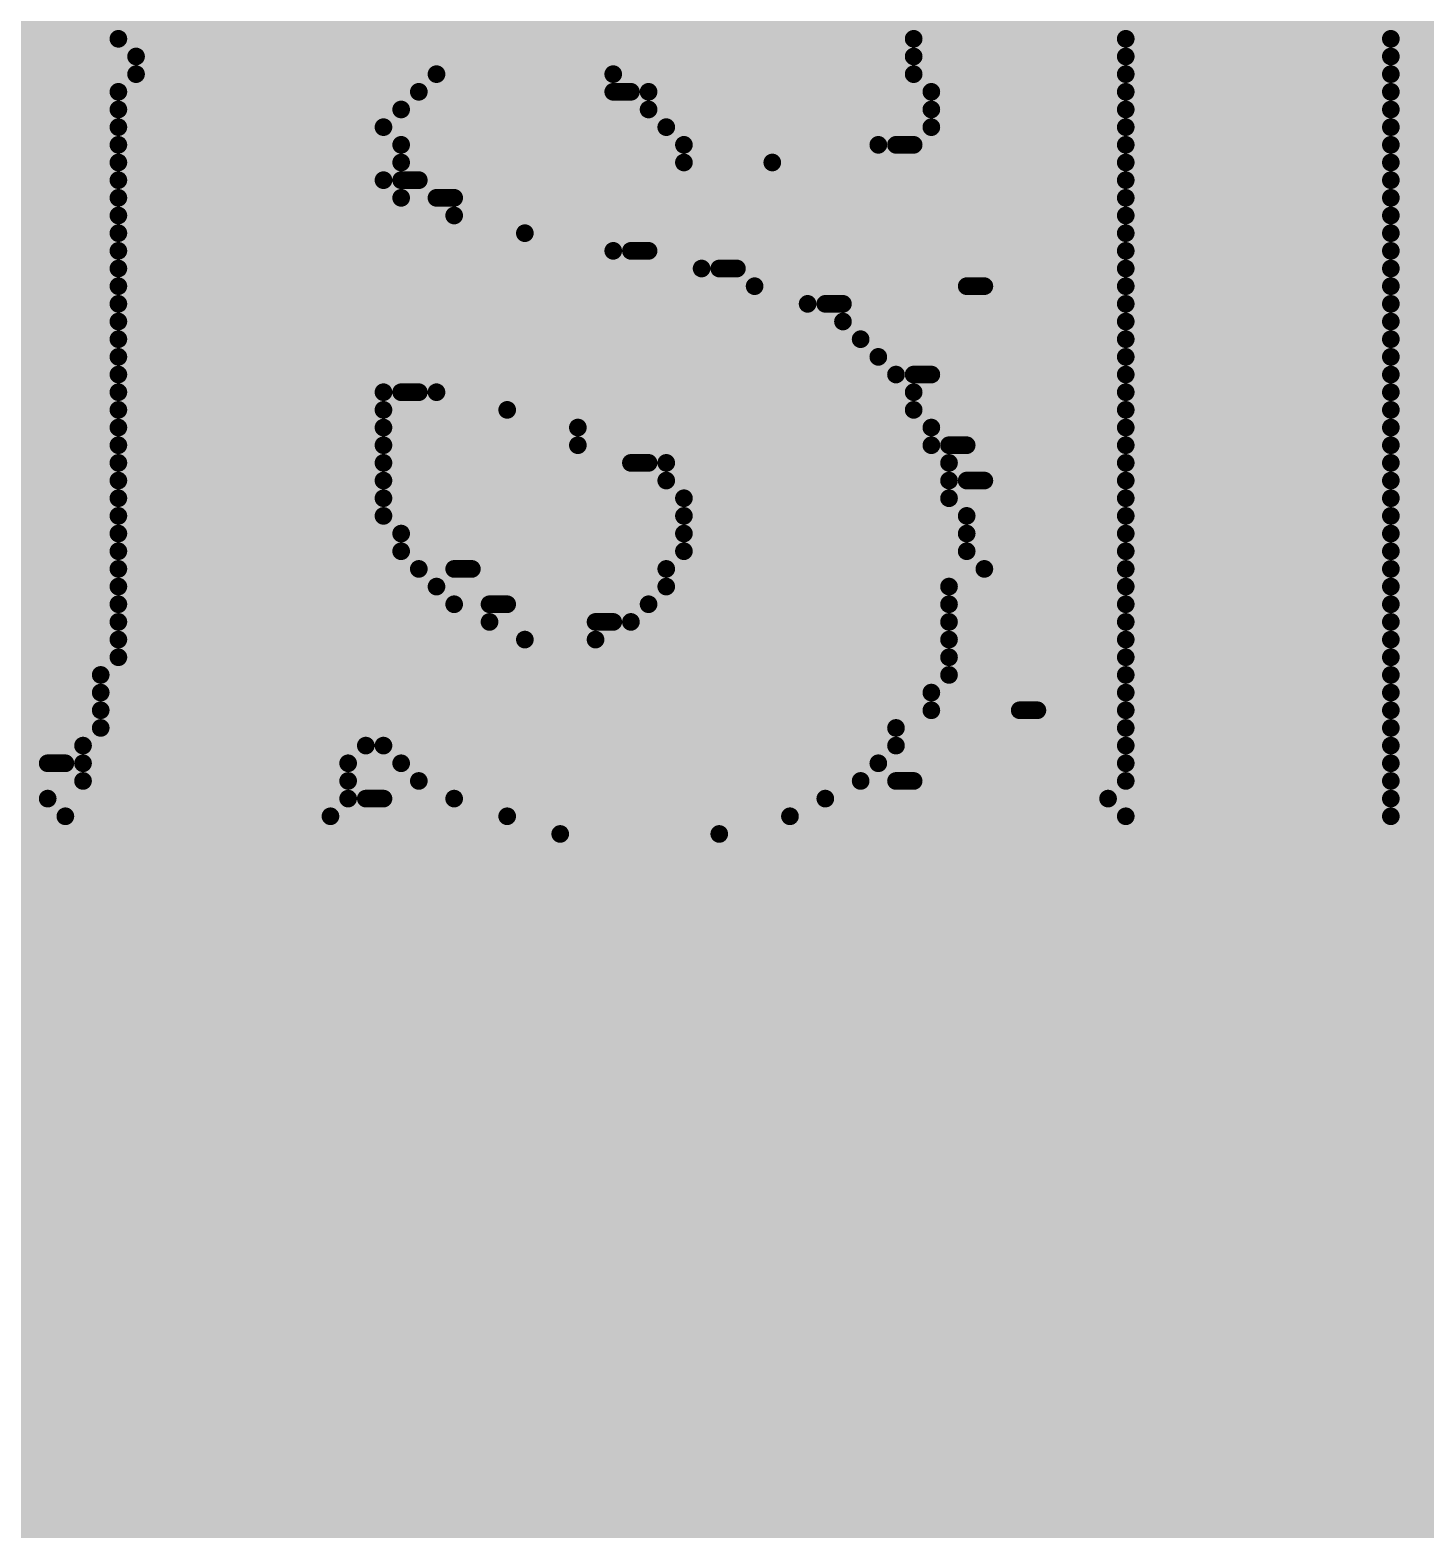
# Model space of a CAD drawing. Header units: inches. Extents: x 0 to 446, y -21 to 70.
# Drawn here: x 13.749 to 15.754, y 48.425 to 50.58 of the extents above; entities that cross this region are included whole.
import ezdxf

# ---------------------------------------------------------------- set-up
doc = ezdxf.new("R2010")
doc.units = ezdxf.units.IN
doc.layers.add('Bottom Overlay', color=54, linetype='Continuous')
doc.layers.add('Top Layer', color=1, linetype='Continuous')

msp = doc.modelspace()

# ---------------------------------------------------------------- hatches: boundary and pattern name
at = {"layer": 'Top Layer'}
msp.add_hatch(color=1, dxfattribs=at).paths.add_polyline_path([(11.8999, 10.6627), (20.7353, 10.6627), (20.7353, 56.4031), (11.8999, 56.4031)])

# ---------------------------------------------------------------- linework, layer by layer
at = {"layer": 'Bottom Overlay'}
for points in [[(13.876, 50.5675, 0.0254, 0.0254, 0), (15.019, 50.5675, 0.0254, 0.0254, 0)], [(15.3238, 50.5675, 0.0254, 0.0254, 0), (15.7048, 50.5675, 0.0254, 0.0254, 0)], [(13.9014, 50.5421, 0.0254, 0.0254, 0), (15.019, 50.5421, 0.0254, 0.0254, 0)], [(15.3238, 50.5421, 0.0254, 0.0254, 0), (15.7048, 50.5421, 0.0254, 0.0254, 0)], [(13.9014, 50.5167, 0.0254, 0.0254, 0), (14.3332, 50.5167, 0.0254, 0.0254, 0)], [(14.5872, 50.5167, 0.0254, 0.0254, 0), (15.019, 50.5167, 0.0254, 0.0254, 0)], [(15.3238, 50.5167, 0.0254, 0.0254, 0), (15.7048, 50.5167, 0.0254, 0.0254, 0)], [(13.876, 50.4913, 0.0254, 0.0254, 0), (14.3078, 50.4913, 0.0254, 0.0254, 0)], [(14.5872, 50.4913, 0.0254, 0.0254, 0), (14.6126, 50.4913, 0.0254, 0.0254, 0)], [(14.638, 50.4913, 0.0254, 0.0254, 0), (15.0444, 50.4913, 0.0254, 0.0254, 0)], [(15.3238, 50.4913, 0.0254, 0.0254, 0), (15.7048, 50.4913, 0.0254, 0.0254, 0)], [(13.876, 50.4659, 0.0254, 0.0254, 0), (14.2824, 50.4659, 0.0254, 0.0254, 0)], [(14.638, 50.4659, 0.0254, 0.0254, 0), (15.0444, 50.4659, 0.0254, 0.0254, 0)], [(15.3238, 50.4659, 0.0254, 0.0254, 0), (15.7048, 50.4659, 0.0254, 0.0254, 0)], [(13.876, 50.4405, 0.0254, 0.0254, 0), (14.257, 50.4405, 0.0254, 0.0254, 0)], [(14.6634, 50.4405, 0.0254, 0.0254, 0), (15.0444, 50.4405, 0.0254, 0.0254, 0)], [(15.3238, 50.4405, 0.0254, 0.0254, 0), (15.7048, 50.4405, 0.0254, 0.0254, 0)], [(13.876, 50.4151, 0.0254, 0.0254, 0), (14.2824, 50.4151, 0.0254, 0.0254, 0)], [(14.6888, 50.4151, 0.0254, 0.0254, 0), (14.9682, 50.4151, 0.0254, 0.0254, 0)], [(14.9936, 50.4151, 0.0254, 0.0254, 0), (15.019, 50.4151, 0.0254, 0.0254, 0)], [(15.3238, 50.4151, 0.0254, 0.0254, 0), (15.7048, 50.4151, 0.0254, 0.0254, 0)], [(13.876, 50.3897, 0.0254, 0.0254, 0), (14.2824, 50.3897, 0.0254, 0.0254, 0)], [(14.6888, 50.3897, 0.0254, 0.0254, 0), (14.8158, 50.3897, 0.0254, 0.0254, 0)], [(15.3238, 50.3897, 0.0254, 0.0254, 0), (15.7048, 50.3897, 0.0254, 0.0254, 0)], [(13.876, 50.3643, 0.0254, 0.0254, 0), (14.257, 50.3643, 0.0254, 0.0254, 0)], [(14.2824, 50.3643, 0.0254, 0.0254, 0), (14.3078, 50.3643, 0.0254, 0.0254, 0)], [(15.3238, 50.3643, 0.0254, 0.0254, 0), (15.7048, 50.3643, 0.0254, 0.0254, 0)], [(13.876, 50.3389, 0.0254, 0.0254, 0), (14.2824, 50.3389, 0.0254, 0.0254, 0)], [(14.3332, 50.3389, 0.0254, 0.0254, 0), (14.3586, 50.3389, 0.0254, 0.0254, 0)], [(15.3238, 50.3389, 0.0254, 0.0254, 0), (15.7048, 50.3389, 0.0254, 0.0254, 0)], [(13.876, 50.3135, 0.0254, 0.0254, 0), (14.3586, 50.3135, 0.0254, 0.0254, 0)], [(15.3238, 50.3135, 0.0254, 0.0254, 0), (15.7048, 50.3135, 0.0254, 0.0254, 0)], [(13.876, 50.2881, 0.0254, 0.0254, 0), (14.4602, 50.2881, 0.0254, 0.0254, 0)], [(15.3238, 50.2881, 0.0254, 0.0254, 0), (15.7048, 50.2881, 0.0254, 0.0254, 0)], [(13.876, 50.2627, 0.0254, 0.0254, 0), (14.5872, 50.2627, 0.0254, 0.0254, 0)], [(14.6126, 50.2627, 0.0254, 0.0254, 0), (14.638, 50.2627, 0.0254, 0.0254, 0)], [(15.3238, 50.2627, 0.0254, 0.0254, 0), (15.7048, 50.2627, 0.0254, 0.0254, 0)], [(13.876, 50.2373, 0.0254, 0.0254, 0), (14.7142, 50.2373, 0.0254, 0.0254, 0)], [(14.7396, 50.2373, 0.0254, 0.0254, 0), (14.765, 50.2373, 0.0254, 0.0254, 0)], [(15.3238, 50.2373, 0.0254, 0.0254, 0), (15.7048, 50.2373, 0.0254, 0.0254, 0)], [(13.876, 50.2119, 0.0254, 0.0254, 0), (14.7904, 50.2119, 0.0254, 0.0254, 0)], [(15.0952, 50.2119, 0.0254, 0.0254, 0), (15.1206, 50.2119, 0.0254, 0.0254, 0)], [(15.3238, 50.2119, 0.0254, 0.0254, 0), (15.7048, 50.2119, 0.0254, 0.0254, 0)], [(13.876, 50.1865, 0.0254, 0.0254, 0), (14.8666, 50.1865, 0.0254, 0.0254, 0)], [(14.892, 50.1865, 0.0254, 0.0254, 0), (14.9174, 50.1865, 0.0254, 0.0254, 0)], [(15.3238, 50.1865, 0.0254, 0.0254, 0), (15.7048, 50.1865, 0.0254, 0.0254, 0)], [(13.876, 50.1611, 0.0254, 0.0254, 0), (14.9174, 50.1611, 0.0254, 0.0254, 0)], [(15.3238, 50.1611, 0.0254, 0.0254, 0), (15.7048, 50.1611, 0.0254, 0.0254, 0)], [(13.876, 50.1357, 0.0254, 0.0254, 0), (14.9428, 50.1357, 0.0254, 0.0254, 0)], [(15.3238, 50.1357, 0.0254, 0.0254, 0), (15.7048, 50.1357, 0.0254, 0.0254, 0)], [(13.876, 50.1103, 0.0254, 0.0254, 0), (14.9682, 50.1103, 0.0254, 0.0254, 0)], [(15.3238, 50.1103, 0.0254, 0.0254, 0), (15.7048, 50.1103, 0.0254, 0.0254, 0)], [(13.876, 50.0849, 0.0254, 0.0254, 0), (14.9936, 50.0849, 0.0254, 0.0254, 0)], [(15.019, 50.0849, 0.0254, 0.0254, 0), (15.0444, 50.0849, 0.0254, 0.0254, 0)], [(15.3238, 50.0849, 0.0254, 0.0254, 0), (15.7048, 50.0849, 0.0254, 0.0254, 0)], [(13.876, 50.0595, 0.0254, 0.0254, 0), (14.257, 50.0595, 0.0254, 0.0254, 0)], [(14.2824, 50.0595, 0.0254, 0.0254, 0), (14.3078, 50.0595, 0.0254, 0.0254, 0)], [(14.3332, 50.0595, 0.0254, 0.0254, 0), (15.019, 50.0595, 0.0254, 0.0254, 0)], [(15.3238, 50.0595, 0.0254, 0.0254, 0), (15.7048, 50.0595, 0.0254, 0.0254, 0)], [(13.876, 50.0341, 0.0254, 0.0254, 0), (14.257, 50.0341, 0.0254, 0.0254, 0)], [(14.4348, 50.0341, 0.0254, 0.0254, 0), (15.019, 50.0341, 0.0254, 0.0254, 0)], [(15.3238, 50.0341, 0.0254, 0.0254, 0), (15.7048, 50.0341, 0.0254, 0.0254, 0)], [(13.876, 50.0087, 0.0254, 0.0254, 0), (14.257, 50.0087, 0.0254, 0.0254, 0)], [(14.5364, 50.0087, 0.0254, 0.0254, 0), (15.0444, 50.0087, 0.0254, 0.0254, 0)], [(15.3238, 50.0087, 0.0254, 0.0254, 0), (15.7048, 50.0087, 0.0254, 0.0254, 0)], [(13.876, 49.9833, 0.0254, 0.0254, 0), (14.257, 49.9833, 0.0254, 0.0254, 0)], [(14.5364, 49.9833, 0.0254, 0.0254, 0), (15.0444, 49.9833, 0.0254, 0.0254, 0)], [(15.0698, 49.9833, 0.0254, 0.0254, 0), (15.0952, 49.9833, 0.0254, 0.0254, 0)], [(15.3238, 49.9833, 0.0254, 0.0254, 0), (15.7048, 49.9833, 0.0254, 0.0254, 0)], [(13.876, 49.9579, 0.0254, 0.0254, 0), (14.257, 49.9579, 0.0254, 0.0254, 0)], [(14.6126, 49.9579, 0.0254, 0.0254, 0), (14.638, 49.9579, 0.0254, 0.0254, 0)], [(14.6634, 49.9579, 0.0254, 0.0254, 0), (15.0698, 49.9579, 0.0254, 0.0254, 0)], [(15.3238, 49.9579, 0.0254, 0.0254, 0), (15.7048, 49.9579, 0.0254, 0.0254, 0)], [(13.876, 49.9325, 0.0254, 0.0254, 0), (14.257, 49.9325, 0.0254, 0.0254, 0)], [(14.6634, 49.9325, 0.0254, 0.0254, 0), (15.0698, 49.9325, 0.0254, 0.0254, 0)], [(15.0952, 49.9325, 0.0254, 0.0254, 0), (15.1206, 49.9325, 0.0254, 0.0254, 0)], [(15.3238, 49.9325, 0.0254, 0.0254, 0), (15.7048, 49.9325, 0.0254, 0.0254, 0)], [(13.876, 49.9071, 0.0254, 0.0254, 0), (14.257, 49.9071, 0.0254, 0.0254, 0)], [(14.6888, 49.9071, 0.0254, 0.0254, 0), (15.0698, 49.9071, 0.0254, 0.0254, 0)], [(15.3238, 49.9071, 0.0254, 0.0254, 0), (15.7048, 49.9071, 0.0254, 0.0254, 0)], [(13.876, 49.8817, 0.0254, 0.0254, 0), (14.257, 49.8817, 0.0254, 0.0254, 0)], [(14.6888, 49.8817, 0.0254, 0.0254, 0), (15.0952, 49.8817, 0.0254, 0.0254, 0)], [(15.3238, 49.8817, 0.0254, 0.0254, 0), (15.7048, 49.8817, 0.0254, 0.0254, 0)], [(13.876, 49.8563, 0.0254, 0.0254, 0), (14.2824, 49.8563, 0.0254, 0.0254, 0)], [(14.6888, 49.8563, 0.0254, 0.0254, 0), (15.0952, 49.8563, 0.0254, 0.0254, 0)], [(15.3238, 49.8563, 0.0254, 0.0254, 0), (15.7048, 49.8563, 0.0254, 0.0254, 0)], [(13.876, 49.8309, 0.0254, 0.0254, 0), (14.2824, 49.8309, 0.0254, 0.0254, 0)], [(14.6888, 49.8309, 0.0254, 0.0254, 0), (15.0952, 49.8309, 0.0254, 0.0254, 0)], [(15.3238, 49.8309, 0.0254, 0.0254, 0), (15.7048, 49.8309, 0.0254, 0.0254, 0)], [(13.876, 49.8055, 0.0254, 0.0254, 0), (14.3078, 49.8055, 0.0254, 0.0254, 0)], [(14.3586, 49.8055, 0.0254, 0.0254, 0), (14.384, 49.8055, 0.0254, 0.0254, 0)], [(14.6634, 49.8055, 0.0254, 0.0254, 0), (15.1206, 49.8055, 0.0254, 0.0254, 0)], [(15.3238, 49.8055, 0.0254, 0.0254, 0), (15.7048, 49.8055, 0.0254, 0.0254, 0)], [(13.876, 49.7801, 0.0254, 0.0254, 0), (14.3332, 49.7801, 0.0254, 0.0254, 0)], [(14.6634, 49.7801, 0.0254, 0.0254, 0), (15.0698, 49.7801, 0.0254, 0.0254, 0)], [(15.3238, 49.7801, 0.0254, 0.0254, 0), (15.7048, 49.7801, 0.0254, 0.0254, 0)], [(13.876, 49.7547, 0.0254, 0.0254, 0), (14.3586, 49.7547, 0.0254, 0.0254, 0)], [(14.4094, 49.7547, 0.0254, 0.0254, 0), (14.4348, 49.7547, 0.0254, 0.0254, 0)], [(14.638, 49.7547, 0.0254, 0.0254, 0), (15.0698, 49.7547, 0.0254, 0.0254, 0)], [(15.3238, 49.7547, 0.0254, 0.0254, 0), (15.7048, 49.7547, 0.0254, 0.0254, 0)], [(13.876, 49.7293, 0.0254, 0.0254, 0), (14.4094, 49.7293, 0.0254, 0.0254, 0)], [(14.5618, 49.7293, 0.0254, 0.0254, 0), (14.5872, 49.7293, 0.0254, 0.0254, 0)], [(14.6126, 49.7293, 0.0254, 0.0254, 0), (15.0698, 49.7293, 0.0254, 0.0254, 0)], [(15.3238, 49.7293, 0.0254, 0.0254, 0), (15.7048, 49.7293, 0.0254, 0.0254, 0)], [(13.876, 49.7039, 0.0254, 0.0254, 0), (14.4602, 49.7039, 0.0254, 0.0254, 0)], [(14.5618, 49.7039, 0.0254, 0.0254, 0), (15.0698, 49.7039, 0.0254, 0.0254, 0)], [(15.3238, 49.7039, 0.0254, 0.0254, 0), (15.7048, 49.7039, 0.0254, 0.0254, 0)], [(13.876, 49.6785, 0.0254, 0.0254, 0), (15.0698, 49.6785, 0.0254, 0.0254, 0)], [(15.3238, 49.6785, 0.0254, 0.0254, 0), (15.7048, 49.6785, 0.0254, 0.0254, 0)], [(13.8506, 49.6531, 0.0254, 0.0254, 0), (15.0698, 49.6531, 0.0254, 0.0254, 0)], [(15.3238, 49.6531, 0.0254, 0.0254, 0), (15.7048, 49.6531, 0.0254, 0.0254, 0)], [(13.8506, 49.6277, 0.0254, 0.0254, 0), (15.0444, 49.6277, 0.0254, 0.0254, 0)], [(15.3238, 49.6277, 0.0254, 0.0254, 0), (15.7048, 49.6277, 0.0254, 0.0254, 0)], [(13.8506, 49.6023, 0.0254, 0.0254, 0), (15.0444, 49.6023, 0.0254, 0.0254, 0)], [(15.1714, 49.6023, 0.0254, 0.0254, 0), (15.1968, 49.6023, 0.0254, 0.0254, 0)], [(15.3238, 49.6023, 0.0254, 0.0254, 0), (15.7048, 49.6023, 0.0254, 0.0254, 0)], [(13.8506, 49.5769, 0.0254, 0.0254, 0), (14.9936, 49.5769, 0.0254, 0.0254, 0)], [(15.3238, 49.5769, 0.0254, 0.0254, 0), (15.7048, 49.5769, 0.0254, 0.0254, 0)], [(13.8252, 49.5515, 0.0254, 0.0254, 0), (14.2316, 49.5515, 0.0254, 0.0254, 0)], [(14.257, 49.5515, 0.0254, 0.0254, 0), (14.9936, 49.5515, 0.0254, 0.0254, 0)], [(15.3238, 49.5515, 0.0254, 0.0254, 0), (15.7048, 49.5515, 0.0254, 0.0254, 0)], [(13.7744, 49.5261, 0.0254, 0.0254, 0), (13.7998, 49.5261, 0.0254, 0.0254, 0)], [(13.8252, 49.5261, 0.0254, 0.0254, 0), (14.2062, 49.5261, 0.0254, 0.0254, 0)], [(14.2824, 49.5261, 0.0254, 0.0254, 0), (14.9682, 49.5261, 0.0254, 0.0254, 0)], [(15.3238, 49.5261, 0.0254, 0.0254, 0), (15.7048, 49.5261, 0.0254, 0.0254, 0)], [(13.8252, 49.5007, 0.0254, 0.0254, 0), (14.2062, 49.5007, 0.0254, 0.0254, 0)], [(14.3078, 49.5007, 0.0254, 0.0254, 0), (14.9428, 49.5007, 0.0254, 0.0254, 0)], [(14.9936, 49.5007, 0.0254, 0.0254, 0), (15.019, 49.5007, 0.0254, 0.0254, 0)], [(15.3238, 49.5007, 0.0254, 0.0254, 0), (15.7048, 49.5007, 0.0254, 0.0254, 0)], [(13.7744, 49.4753, 0.0254, 0.0254, 0), (14.2062, 49.4753, 0.0254, 0.0254, 0)], [(14.2316, 49.4753, 0.0254, 0.0254, 0), (14.257, 49.4753, 0.0254, 0.0254, 0)], [(14.3586, 49.4753, 0.0254, 0.0254, 0), (14.892, 49.4753, 0.0254, 0.0254, 0)], [(15.2984, 49.4753, 0.0254, 0.0254, 0), (15.7048, 49.4753, 0.0254, 0.0254, 0)], [(13.7998, 49.4499, 0.0254, 0.0254, 0), (14.1808, 49.4499, 0.0254, 0.0254, 0)], [(14.4348, 49.4499, 0.0254, 0.0254, 0), (14.8412, 49.4499, 0.0254, 0.0254, 0)], [(15.3238, 49.4499, 0.0254, 0.0254, 0), (15.7048, 49.4499, 0.0254, 0.0254, 0)], [(14.511, 49.4245, 0.0254, 0.0254, 0), (14.7396, 49.4245, 0.0254, 0.0254, 0)]]:
    msp.add_lwpolyline(points, format="xyseb", dxfattribs=at)
for points in [[(13.8697, 50.5675, 0.0127, 0.0127, 1), (13.8824, 50.5675, 0.0127, 0.0127, 1)], [(15.0127, 50.5675, 0.0127, 0.0127, 1), (15.0254, 50.5675, 0.0127, 0.0127, 1)], [(15.3175, 50.5675, 0.0127, 0.0127, 1), (15.3302, 50.5675, 0.0127, 0.0127, 1)], [(15.6985, 50.5675, 0.0127, 0.0127, 1), (15.7112, 50.5675, 0.0127, 0.0127, 1)], [(13.8951, 50.5421, 0.0127, 0.0127, 1), (13.9078, 50.5421, 0.0127, 0.0127, 1)], [(15.0127, 50.5421, 0.0127, 0.0127, 1), (15.0254, 50.5421, 0.0127, 0.0127, 1)], [(15.3175, 50.5421, 0.0127, 0.0127, 1), (15.3302, 50.5421, 0.0127, 0.0127, 1)], [(15.6985, 50.5421, 0.0127, 0.0127, 1), (15.7112, 50.5421, 0.0127, 0.0127, 1)], [(13.8951, 50.5167, 0.0127, 0.0127, 1), (13.9078, 50.5167, 0.0127, 0.0127, 1)], [(14.3269, 50.5167, 0.0127, 0.0127, 1), (14.3396, 50.5167, 0.0127, 0.0127, 1)], [(14.5809, 50.5167, 0.0127, 0.0127, 1), (14.5936, 50.5167, 0.0127, 0.0127, 1)], [(15.0127, 50.5167, 0.0127, 0.0127, 1), (15.0254, 50.5167, 0.0127, 0.0127, 1)], [(15.3175, 50.5167, 0.0127, 0.0127, 1), (15.3302, 50.5167, 0.0127, 0.0127, 1)], [(15.6985, 50.5167, 0.0127, 0.0127, 1), (15.7112, 50.5167, 0.0127, 0.0127, 1)], [(13.8697, 50.4913, 0.0127, 0.0127, 1), (13.8824, 50.4913, 0.0127, 0.0127, 1)], [(14.3015, 50.4913, 0.0127, 0.0127, 1), (14.3142, 50.4913, 0.0127, 0.0127, 1)], [(14.5809, 50.4913, 0.0127, 0.0127, 1), (14.5936, 50.4913, 0.0127, 0.0127, 1)], [(14.6063, 50.4913, 0.0127, 0.0127, 1), (14.619, 50.4913, 0.0127, 0.0127, 1)], [(14.6317, 50.4913, 0.0127, 0.0127, 1), (14.6444, 50.4913, 0.0127, 0.0127, 1)], [(15.0381, 50.4913, 0.0127, 0.0127, 1), (15.0508, 50.4913, 0.0127, 0.0127, 1)], [(15.3175, 50.4913, 0.0127, 0.0127, 1), (15.3302, 50.4913, 0.0127, 0.0127, 1)], [(15.6985, 50.4913, 0.0127, 0.0127, 1), (15.7112, 50.4913, 0.0127, 0.0127, 1)], [(13.8697, 50.4659, 0.0127, 0.0127, 1), (13.8824, 50.4659, 0.0127, 0.0127, 1)], [(14.2761, 50.4659, 0.0127, 0.0127, 1), (14.2888, 50.4659, 0.0127, 0.0127, 1)], [(14.6317, 50.4659, 0.0127, 0.0127, 1), (14.6444, 50.4659, 0.0127, 0.0127, 1)], [(15.0381, 50.4659, 0.0127, 0.0127, 1), (15.0508, 50.4659, 0.0127, 0.0127, 1)], [(15.3175, 50.4659, 0.0127, 0.0127, 1), (15.3302, 50.4659, 0.0127, 0.0127, 1)], [(15.6985, 50.4659, 0.0127, 0.0127, 1), (15.7112, 50.4659, 0.0127, 0.0127, 1)], [(13.8697, 50.4405, 0.0127, 0.0127, 1), (13.8824, 50.4405, 0.0127, 0.0127, 1)], [(14.2507, 50.4405, 0.0127, 0.0127, 1), (14.2634, 50.4405, 0.0127, 0.0127, 1)], [(14.6571, 50.4405, 0.0127, 0.0127, 1), (14.6698, 50.4405, 0.0127, 0.0127, 1)], [(15.0381, 50.4405, 0.0127, 0.0127, 1), (15.0508, 50.4405, 0.0127, 0.0127, 1)], [(15.3175, 50.4405, 0.0127, 0.0127, 1), (15.3302, 50.4405, 0.0127, 0.0127, 1)], [(15.6985, 50.4405, 0.0127, 0.0127, 1), (15.7112, 50.4405, 0.0127, 0.0127, 1)], [(13.8697, 50.4151, 0.0127, 0.0127, 1), (13.8824, 50.4151, 0.0127, 0.0127, 1)], [(14.2761, 50.4151, 0.0127, 0.0127, 1), (14.2888, 50.4151, 0.0127, 0.0127, 1)], [(14.6825, 50.4151, 0.0127, 0.0127, 1), (14.6952, 50.4151, 0.0127, 0.0127, 1)], [(14.9619, 50.4151, 0.0127, 0.0127, 1), (14.9746, 50.4151, 0.0127, 0.0127, 1)], [(14.9873, 50.4151, 0.0127, 0.0127, 1), (15, 50.4151, 0.0127, 0.0127, 1)], [(15.0127, 50.4151, 0.0127, 0.0127, 1), (15.0254, 50.4151, 0.0127, 0.0127, 1)], [(15.3175, 50.4151, 0.0127, 0.0127, 1), (15.3302, 50.4151, 0.0127, 0.0127, 1)], [(15.6985, 50.4151, 0.0127, 0.0127, 1), (15.7112, 50.4151, 0.0127, 0.0127, 1)], [(13.8697, 50.3897, 0.0127, 0.0127, 1), (13.8824, 50.3897, 0.0127, 0.0127, 1)], [(14.2761, 50.3897, 0.0127, 0.0127, 1), (14.2888, 50.3897, 0.0127, 0.0127, 1)], [(14.6825, 50.3897, 0.0127, 0.0127, 1), (14.6952, 50.3897, 0.0127, 0.0127, 1)], [(14.8095, 50.3897, 0.0127, 0.0127, 1), (14.8222, 50.3897, 0.0127, 0.0127, 1)], [(15.3175, 50.3897, 0.0127, 0.0127, 1), (15.3302, 50.3897, 0.0127, 0.0127, 1)], [(15.6985, 50.3897, 0.0127, 0.0127, 1), (15.7112, 50.3897, 0.0127, 0.0127, 1)], [(13.8697, 50.3643, 0.0127, 0.0127, 1), (13.8824, 50.3643, 0.0127, 0.0127, 1)], [(14.2507, 50.3643, 0.0127, 0.0127, 1), (14.2634, 50.3643, 0.0127, 0.0127, 1)], [(14.2761, 50.3643, 0.0127, 0.0127, 1), (14.2888, 50.3643, 0.0127, 0.0127, 1)], [(14.3015, 50.3643, 0.0127, 0.0127, 1), (14.3142, 50.3643, 0.0127, 0.0127, 1)], [(15.3175, 50.3643, 0.0127, 0.0127, 1), (15.3302, 50.3643, 0.0127, 0.0127, 1)], [(15.6985, 50.3643, 0.0127, 0.0127, 1), (15.7112, 50.3643, 0.0127, 0.0127, 1)], [(13.8697, 50.3389, 0.0127, 0.0127, 1), (13.8824, 50.3389, 0.0127, 0.0127, 1)], [(14.2761, 50.3389, 0.0127, 0.0127, 1), (14.2888, 50.3389, 0.0127, 0.0127, 1)], [(14.3269, 50.3389, 0.0127, 0.0127, 1), (14.3396, 50.3389, 0.0127, 0.0127, 1)], [(14.3523, 50.3389, 0.0127, 0.0127, 1), (14.365, 50.3389, 0.0127, 0.0127, 1)], [(15.3175, 50.3389, 0.0127, 0.0127, 1), (15.3302, 50.3389, 0.0127, 0.0127, 1)], [(15.6985, 50.3389, 0.0127, 0.0127, 1), (15.7112, 50.3389, 0.0127, 0.0127, 1)], [(13.8697, 50.3135, 0.0127, 0.0127, 1), (13.8824, 50.3135, 0.0127, 0.0127, 1)], [(14.3523, 50.3135, 0.0127, 0.0127, 1), (14.365, 50.3135, 0.0127, 0.0127, 1)], [(15.3175, 50.3135, 0.0127, 0.0127, 1), (15.3302, 50.3135, 0.0127, 0.0127, 1)], [(15.6985, 50.3135, 0.0127, 0.0127, 1), (15.7112, 50.3135, 0.0127, 0.0127, 1)], [(13.8697, 50.2881, 0.0127, 0.0127, 1), (13.8824, 50.2881, 0.0127, 0.0127, 1)], [(14.4539, 50.2881, 0.0127, 0.0127, 1), (14.4666, 50.2881, 0.0127, 0.0127, 1)], [(15.3175, 50.2881, 0.0127, 0.0127, 1), (15.3302, 50.2881, 0.0127, 0.0127, 1)], [(15.6985, 50.2881, 0.0127, 0.0127, 1), (15.7112, 50.2881, 0.0127, 0.0127, 1)], [(13.8697, 50.2627, 0.0127, 0.0127, 1), (13.8824, 50.2627, 0.0127, 0.0127, 1)], [(14.5809, 50.2627, 0.0127, 0.0127, 1), (14.5936, 50.2627, 0.0127, 0.0127, 1)], [(14.6063, 50.2627, 0.0127, 0.0127, 1), (14.619, 50.2627, 0.0127, 0.0127, 1)], [(14.6317, 50.2627, 0.0127, 0.0127, 1), (14.6444, 50.2627, 0.0127, 0.0127, 1)], [(15.3175, 50.2627, 0.0127, 0.0127, 1), (15.3302, 50.2627, 0.0127, 0.0127, 1)], [(15.6985, 50.2627, 0.0127, 0.0127, 1), (15.7112, 50.2627, 0.0127, 0.0127, 1)], [(13.8697, 50.2373, 0.0127, 0.0127, 1), (13.8824, 50.2373, 0.0127, 0.0127, 1)], [(14.7079, 50.2373, 0.0127, 0.0127, 1), (14.7206, 50.2373, 0.0127, 0.0127, 1)], [(14.7333, 50.2373, 0.0127, 0.0127, 1), (14.746, 50.2373, 0.0127, 0.0127, 1)], [(14.7587, 50.2373, 0.0127, 0.0127, 1), (14.7714, 50.2373, 0.0127, 0.0127, 1)], [(15.3175, 50.2373, 0.0127, 0.0127, 1), (15.3302, 50.2373, 0.0127, 0.0127, 1)], [(15.6985, 50.2373, 0.0127, 0.0127, 1), (15.7112, 50.2373, 0.0127, 0.0127, 1)], [(13.8697, 50.2119, 0.0127, 0.0127, 1), (13.8824, 50.2119, 0.0127, 0.0127, 1)], [(14.7841, 50.2119, 0.0127, 0.0127, 1), (14.7968, 50.2119, 0.0127, 0.0127, 1)], [(15.0889, 50.2119, 0.0127, 0.0127, 1), (15.1016, 50.2119, 0.0127, 0.0127, 1)], [(15.1143, 50.2119, 0.0127, 0.0127, 1), (15.127, 50.2119, 0.0127, 0.0127, 1)], [(15.3175, 50.2119, 0.0127, 0.0127, 1), (15.3302, 50.2119, 0.0127, 0.0127, 1)], [(15.6985, 50.2119, 0.0127, 0.0127, 1), (15.7112, 50.2119, 0.0127, 0.0127, 1)], [(13.8697, 50.1865, 0.0127, 0.0127, 1), (13.8824, 50.1865, 0.0127, 0.0127, 1)], [(14.8603, 50.1865, 0.0127, 0.0127, 1), (14.873, 50.1865, 0.0127, 0.0127, 1)], [(14.8857, 50.1865, 0.0127, 0.0127, 1), (14.8984, 50.1865, 0.0127, 0.0127, 1)], [(14.9111, 50.1865, 0.0127, 0.0127, 1), (14.9238, 50.1865, 0.0127, 0.0127, 1)], [(15.3175, 50.1865, 0.0127, 0.0127, 1), (15.3302, 50.1865, 0.0127, 0.0127, 1)], [(15.6985, 50.1865, 0.0127, 0.0127, 1), (15.7112, 50.1865, 0.0127, 0.0127, 1)], [(13.8697, 50.1611, 0.0127, 0.0127, 1), (13.8824, 50.1611, 0.0127, 0.0127, 1)], [(14.9111, 50.1611, 0.0127, 0.0127, 1), (14.9238, 50.1611, 0.0127, 0.0127, 1)], [(15.3175, 50.1611, 0.0127, 0.0127, 1), (15.3302, 50.1611, 0.0127, 0.0127, 1)], [(15.6985, 50.1611, 0.0127, 0.0127, 1), (15.7112, 50.1611, 0.0127, 0.0127, 1)], [(13.8697, 50.1357, 0.0127, 0.0127, 1), (13.8824, 50.1357, 0.0127, 0.0127, 1)], [(14.9365, 50.1357, 0.0127, 0.0127, 1), (14.9492, 50.1357, 0.0127, 0.0127, 1)], [(15.3175, 50.1357, 0.0127, 0.0127, 1), (15.3302, 50.1357, 0.0127, 0.0127, 1)], [(15.6985, 50.1357, 0.0127, 0.0127, 1), (15.7112, 50.1357, 0.0127, 0.0127, 1)], [(13.8697, 50.1103, 0.0127, 0.0127, 1), (13.8824, 50.1103, 0.0127, 0.0127, 1)], [(14.9619, 50.1103, 0.0127, 0.0127, 1), (14.9746, 50.1103, 0.0127, 0.0127, 1)], [(15.3175, 50.1103, 0.0127, 0.0127, 1), (15.3302, 50.1103, 0.0127, 0.0127, 1)], [(15.6985, 50.1103, 0.0127, 0.0127, 1), (15.7112, 50.1103, 0.0127, 0.0127, 1)], [(13.8697, 50.0849, 0.0127, 0.0127, 1), (13.8824, 50.0849, 0.0127, 0.0127, 1)], [(14.9873, 50.0849, 0.0127, 0.0127, 1), (15, 50.0849, 0.0127, 0.0127, 1)], [(15.0127, 50.0849, 0.0127, 0.0127, 1), (15.0254, 50.0849, 0.0127, 0.0127, 1)], [(15.0381, 50.0849, 0.0127, 0.0127, 1), (15.0508, 50.0849, 0.0127, 0.0127, 1)], [(15.3175, 50.0849, 0.0127, 0.0127, 1), (15.3302, 50.0849, 0.0127, 0.0127, 1)], [(15.6985, 50.0849, 0.0127, 0.0127, 1), (15.7112, 50.0849, 0.0127, 0.0127, 1)], [(13.8697, 50.0595, 0.0127, 0.0127, 1), (13.8824, 50.0595, 0.0127, 0.0127, 1)], [(14.2507, 50.0595, 0.0127, 0.0127, 1), (14.2634, 50.0595, 0.0127, 0.0127, 1)], [(14.2761, 50.0595, 0.0127, 0.0127, 1), (14.2888, 50.0595, 0.0127, 0.0127, 1)], [(14.3015, 50.0595, 0.0127, 0.0127, 1), (14.3142, 50.0595, 0.0127, 0.0127, 1)], [(14.3269, 50.0595, 0.0127, 0.0127, 1), (14.3396, 50.0595, 0.0127, 0.0127, 1)], [(15.0127, 50.0595, 0.0127, 0.0127, 1), (15.0254, 50.0595, 0.0127, 0.0127, 1)], [(15.3175, 50.0595, 0.0127, 0.0127, 1), (15.3302, 50.0595, 0.0127, 0.0127, 1)], [(15.6985, 50.0595, 0.0127, 0.0127, 1), (15.7112, 50.0595, 0.0127, 0.0127, 1)], [(13.8697, 50.0341, 0.0127, 0.0127, 1), (13.8824, 50.0341, 0.0127, 0.0127, 1)], [(14.2507, 50.0341, 0.0127, 0.0127, 1), (14.2634, 50.0341, 0.0127, 0.0127, 1)], [(14.4285, 50.0341, 0.0127, 0.0127, 1), (14.4412, 50.0341, 0.0127, 0.0127, 1)], [(15.0127, 50.0341, 0.0127, 0.0127, 1), (15.0254, 50.0341, 0.0127, 0.0127, 1)], [(15.3175, 50.0341, 0.0127, 0.0127, 1), (15.3302, 50.0341, 0.0127, 0.0127, 1)], [(15.6985, 50.0341, 0.0127, 0.0127, 1), (15.7112, 50.0341, 0.0127, 0.0127, 1)], [(13.8697, 50.0087, 0.0127, 0.0127, 1), (13.8824, 50.0087, 0.0127, 0.0127, 1)], [(14.2507, 50.0087, 0.0127, 0.0127, 1), (14.2634, 50.0087, 0.0127, 0.0127, 1)], [(14.5301, 50.0087, 0.0127, 0.0127, 1), (14.5428, 50.0087, 0.0127, 0.0127, 1)], [(15.0381, 50.0087, 0.0127, 0.0127, 1), (15.0508, 50.0087, 0.0127, 0.0127, 1)], [(15.3175, 50.0087, 0.0127, 0.0127, 1), (15.3302, 50.0087, 0.0127, 0.0127, 1)], [(15.6985, 50.0087, 0.0127, 0.0127, 1), (15.7112, 50.0087, 0.0127, 0.0127, 1)], [(13.8697, 49.9833, 0.0127, 0.0127, 1), (13.8824, 49.9833, 0.0127, 0.0127, 1)], [(14.2507, 49.9833, 0.0127, 0.0127, 1), (14.2634, 49.9833, 0.0127, 0.0127, 1)], [(14.5301, 49.9833, 0.0127, 0.0127, 1), (14.5428, 49.9833, 0.0127, 0.0127, 1)], [(15.0381, 49.9833, 0.0127, 0.0127, 1), (15.0508, 49.9833, 0.0127, 0.0127, 1)], [(15.0635, 49.9833, 0.0127, 0.0127, 1), (15.0762, 49.9833, 0.0127, 0.0127, 1)], [(15.0889, 49.9833, 0.0127, 0.0127, 1), (15.1016, 49.9833, 0.0127, 0.0127, 1)], [(15.3175, 49.9833, 0.0127, 0.0127, 1), (15.3302, 49.9833, 0.0127, 0.0127, 1)], [(15.6985, 49.9833, 0.0127, 0.0127, 1), (15.7112, 49.9833, 0.0127, 0.0127, 1)], [(13.8697, 49.9579, 0.0127, 0.0127, 1), (13.8824, 49.9579, 0.0127, 0.0127, 1)], [(14.2507, 49.9579, 0.0127, 0.0127, 1), (14.2634, 49.9579, 0.0127, 0.0127, 1)], [(14.6063, 49.9579, 0.0127, 0.0127, 1), (14.619, 49.9579, 0.0127, 0.0127, 1)], [(14.6317, 49.9579, 0.0127, 0.0127, 1), (14.6444, 49.9579, 0.0127, 0.0127, 1)], [(14.6571, 49.9579, 0.0127, 0.0127, 1), (14.6698, 49.9579, 0.0127, 0.0127, 1)], [(15.0635, 49.9579, 0.0127, 0.0127, 1), (15.0762, 49.9579, 0.0127, 0.0127, 1)], [(15.3175, 49.9579, 0.0127, 0.0127, 1), (15.3302, 49.9579, 0.0127, 0.0127, 1)], [(15.6985, 49.9579, 0.0127, 0.0127, 1), (15.7112, 49.9579, 0.0127, 0.0127, 1)], [(13.8697, 49.9325, 0.0127, 0.0127, 1), (13.8824, 49.9325, 0.0127, 0.0127, 1)], [(14.2507, 49.9325, 0.0127, 0.0127, 1), (14.2634, 49.9325, 0.0127, 0.0127, 1)], [(14.6571, 49.9325, 0.0127, 0.0127, 1), (14.6698, 49.9325, 0.0127, 0.0127, 1)], [(15.0635, 49.9325, 0.0127, 0.0127, 1), (15.0762, 49.9325, 0.0127, 0.0127, 1)], [(15.0889, 49.9325, 0.0127, 0.0127, 1), (15.1016, 49.9325, 0.0127, 0.0127, 1)], [(15.1143, 49.9325, 0.0127, 0.0127, 1), (15.127, 49.9325, 0.0127, 0.0127, 1)], [(15.3175, 49.9325, 0.0127, 0.0127, 1), (15.3302, 49.9325, 0.0127, 0.0127, 1)], [(15.6985, 49.9325, 0.0127, 0.0127, 1), (15.7112, 49.9325, 0.0127, 0.0127, 1)], [(13.8697, 49.9071, 0.0127, 0.0127, 1), (13.8824, 49.9071, 0.0127, 0.0127, 1)], [(14.2507, 49.9071, 0.0127, 0.0127, 1), (14.2634, 49.9071, 0.0127, 0.0127, 1)], [(14.6825, 49.9071, 0.0127, 0.0127, 1), (14.6952, 49.9071, 0.0127, 0.0127, 1)], [(15.0635, 49.9071, 0.0127, 0.0127, 1), (15.0762, 49.9071, 0.0127, 0.0127, 1)], [(15.3175, 49.9071, 0.0127, 0.0127, 1), (15.3302, 49.9071, 0.0127, 0.0127, 1)], [(15.6985, 49.9071, 0.0127, 0.0127, 1), (15.7112, 49.9071, 0.0127, 0.0127, 1)], [(13.8697, 49.8817, 0.0127, 0.0127, 1), (13.8824, 49.8817, 0.0127, 0.0127, 1)], [(14.2507, 49.8817, 0.0127, 0.0127, 1), (14.2634, 49.8817, 0.0127, 0.0127, 1)], [(14.6825, 49.8817, 0.0127, 0.0127, 1), (14.6952, 49.8817, 0.0127, 0.0127, 1)], [(15.0889, 49.8817, 0.0127, 0.0127, 1), (15.1016, 49.8817, 0.0127, 0.0127, 1)], [(15.3175, 49.8817, 0.0127, 0.0127, 1), (15.3302, 49.8817, 0.0127, 0.0127, 1)], [(15.6985, 49.8817, 0.0127, 0.0127, 1), (15.7112, 49.8817, 0.0127, 0.0127, 1)], [(13.8697, 49.8563, 0.0127, 0.0127, 1), (13.8824, 49.8563, 0.0127, 0.0127, 1)], [(14.2761, 49.8563, 0.0127, 0.0127, 1), (14.2888, 49.8563, 0.0127, 0.0127, 1)], [(14.6825, 49.8563, 0.0127, 0.0127, 1), (14.6952, 49.8563, 0.0127, 0.0127, 1)], [(15.0889, 49.8563, 0.0127, 0.0127, 1), (15.1016, 49.8563, 0.0127, 0.0127, 1)], [(15.3175, 49.8563, 0.0127, 0.0127, 1), (15.3302, 49.8563, 0.0127, 0.0127, 1)], [(15.6985, 49.8563, 0.0127, 0.0127, 1), (15.7112, 49.8563, 0.0127, 0.0127, 1)], [(13.8697, 49.8309, 0.0127, 0.0127, 1), (13.8824, 49.8309, 0.0127, 0.0127, 1)], [(14.2761, 49.8309, 0.0127, 0.0127, 1), (14.2888, 49.8309, 0.0127, 0.0127, 1)], [(14.6825, 49.8309, 0.0127, 0.0127, 1), (14.6952, 49.8309, 0.0127, 0.0127, 1)], [(15.0889, 49.8309, 0.0127, 0.0127, 1), (15.1016, 49.8309, 0.0127, 0.0127, 1)], [(15.3175, 49.8309, 0.0127, 0.0127, 1), (15.3302, 49.8309, 0.0127, 0.0127, 1)], [(15.6985, 49.8309, 0.0127, 0.0127, 1), (15.7112, 49.8309, 0.0127, 0.0127, 1)], [(13.8697, 49.8055, 0.0127, 0.0127, 1), (13.8824, 49.8055, 0.0127, 0.0127, 1)], [(14.3015, 49.8055, 0.0127, 0.0127, 1), (14.3142, 49.8055, 0.0127, 0.0127, 1)], [(14.3523, 49.8055, 0.0127, 0.0127, 1), (14.365, 49.8055, 0.0127, 0.0127, 1)], [(14.3777, 49.8055, 0.0127, 0.0127, 1), (14.3904, 49.8055, 0.0127, 0.0127, 1)], [(14.6571, 49.8055, 0.0127, 0.0127, 1), (14.6698, 49.8055, 0.0127, 0.0127, 1)], [(15.1143, 49.8055, 0.0127, 0.0127, 1), (15.127, 49.8055, 0.0127, 0.0127, 1)], [(15.3175, 49.8055, 0.0127, 0.0127, 1), (15.3302, 49.8055, 0.0127, 0.0127, 1)], [(15.6985, 49.8055, 0.0127, 0.0127, 1), (15.7112, 49.8055, 0.0127, 0.0127, 1)], [(13.8697, 49.7801, 0.0127, 0.0127, 1), (13.8824, 49.7801, 0.0127, 0.0127, 1)], [(14.3269, 49.7801, 0.0127, 0.0127, 1), (14.3396, 49.7801, 0.0127, 0.0127, 1)], [(14.6571, 49.7801, 0.0127, 0.0127, 1), (14.6698, 49.7801, 0.0127, 0.0127, 1)], [(15.0635, 49.7801, 0.0127, 0.0127, 1), (15.0762, 49.7801, 0.0127, 0.0127, 1)], [(15.3175, 49.7801, 0.0127, 0.0127, 1), (15.3302, 49.7801, 0.0127, 0.0127, 1)], [(15.6985, 49.7801, 0.0127, 0.0127, 1), (15.7112, 49.7801, 0.0127, 0.0127, 1)], [(13.8697, 49.7547, 0.0127, 0.0127, 1), (13.8824, 49.7547, 0.0127, 0.0127, 1)], [(14.3523, 49.7547, 0.0127, 0.0127, 1), (14.365, 49.7547, 0.0127, 0.0127, 1)], [(14.4031, 49.7547, 0.0127, 0.0127, 1), (14.4158, 49.7547, 0.0127, 0.0127, 1)], [(14.4285, 49.7547, 0.0127, 0.0127, 1), (14.4412, 49.7547, 0.0127, 0.0127, 1)], [(14.6317, 49.7547, 0.0127, 0.0127, 1), (14.6444, 49.7547, 0.0127, 0.0127, 1)], [(15.0635, 49.7547, 0.0127, 0.0127, 1), (15.0762, 49.7547, 0.0127, 0.0127, 1)], [(15.3175, 49.7547, 0.0127, 0.0127, 1), (15.3302, 49.7547, 0.0127, 0.0127, 1)], [(15.6985, 49.7547, 0.0127, 0.0127, 1), (15.7112, 49.7547, 0.0127, 0.0127, 1)], [(13.8697, 49.7293, 0.0127, 0.0127, 1), (13.8824, 49.7293, 0.0127, 0.0127, 1)], [(14.4031, 49.7293, 0.0127, 0.0127, 1), (14.4158, 49.7293, 0.0127, 0.0127, 1)], [(14.5555, 49.7293, 0.0127, 0.0127, 1), (14.5682, 49.7293, 0.0127, 0.0127, 1)], [(14.5809, 49.7293, 0.0127, 0.0127, 1), (14.5936, 49.7293, 0.0127, 0.0127, 1)], [(14.6063, 49.7293, 0.0127, 0.0127, 1), (14.619, 49.7293, 0.0127, 0.0127, 1)], [(15.0635, 49.7293, 0.0127, 0.0127, 1), (15.0762, 49.7293, 0.0127, 0.0127, 1)], [(15.3175, 49.7293, 0.0127, 0.0127, 1), (15.3302, 49.7293, 0.0127, 0.0127, 1)], [(15.6985, 49.7293, 0.0127, 0.0127, 1), (15.7112, 49.7293, 0.0127, 0.0127, 1)], [(13.8697, 49.7039, 0.0127, 0.0127, 1), (13.8824, 49.7039, 0.0127, 0.0127, 1)], [(14.4539, 49.7039, 0.0127, 0.0127, 1), (14.4666, 49.7039, 0.0127, 0.0127, 1)], [(14.5555, 49.7039, 0.0127, 0.0127, 1), (14.5682, 49.7039, 0.0127, 0.0127, 1)], [(15.0635, 49.7039, 0.0127, 0.0127, 1), (15.0762, 49.7039, 0.0127, 0.0127, 1)], [(15.3175, 49.7039, 0.0127, 0.0127, 1), (15.3302, 49.7039, 0.0127, 0.0127, 1)], [(15.6985, 49.7039, 0.0127, 0.0127, 1), (15.7112, 49.7039, 0.0127, 0.0127, 1)], [(13.8697, 49.6785, 0.0127, 0.0127, 1), (13.8824, 49.6785, 0.0127, 0.0127, 1)], [(15.0635, 49.6785, 0.0127, 0.0127, 1), (15.0762, 49.6785, 0.0127, 0.0127, 1)], [(15.3175, 49.6785, 0.0127, 0.0127, 1), (15.3302, 49.6785, 0.0127, 0.0127, 1)], [(15.6985, 49.6785, 0.0127, 0.0127, 1), (15.7112, 49.6785, 0.0127, 0.0127, 1)], [(13.8443, 49.6531, 0.0127, 0.0127, 1), (13.857, 49.6531, 0.0127, 0.0127, 1)], [(15.0635, 49.6531, 0.0127, 0.0127, 1), (15.0762, 49.6531, 0.0127, 0.0127, 1)], [(15.3175, 49.6531, 0.0127, 0.0127, 1), (15.3302, 49.6531, 0.0127, 0.0127, 1)], [(15.6985, 49.6531, 0.0127, 0.0127, 1), (15.7112, 49.6531, 0.0127, 0.0127, 1)], [(13.8443, 49.6277, 0.0127, 0.0127, 1), (13.857, 49.6277, 0.0127, 0.0127, 1)], [(15.0381, 49.6277, 0.0127, 0.0127, 1), (15.0508, 49.6277, 0.0127, 0.0127, 1)], [(15.3175, 49.6277, 0.0127, 0.0127, 1), (15.3302, 49.6277, 0.0127, 0.0127, 1)], [(15.6985, 49.6277, 0.0127, 0.0127, 1), (15.7112, 49.6277, 0.0127, 0.0127, 1)], [(13.8443, 49.6023, 0.0127, 0.0127, 1), (13.857, 49.6023, 0.0127, 0.0127, 1)], [(15.0381, 49.6023, 0.0127, 0.0127, 1), (15.0508, 49.6023, 0.0127, 0.0127, 1)], [(15.1651, 49.6023, 0.0127, 0.0127, 1), (15.1778, 49.6023, 0.0127, 0.0127, 1)], [(15.1905, 49.6023, 0.0127, 0.0127, 1), (15.2032, 49.6023, 0.0127, 0.0127, 1)], [(15.3175, 49.6023, 0.0127, 0.0127, 1), (15.3302, 49.6023, 0.0127, 0.0127, 1)], [(15.6985, 49.6023, 0.0127, 0.0127, 1), (15.7112, 49.6023, 0.0127, 0.0127, 1)], [(13.8443, 49.5769, 0.0127, 0.0127, 1), (13.857, 49.5769, 0.0127, 0.0127, 1)], [(14.9873, 49.5769, 0.0127, 0.0127, 1), (15, 49.5769, 0.0127, 0.0127, 1)], [(15.3175, 49.5769, 0.0127, 0.0127, 1), (15.3302, 49.5769, 0.0127, 0.0127, 1)], [(15.6985, 49.5769, 0.0127, 0.0127, 1), (15.7112, 49.5769, 0.0127, 0.0127, 1)], [(13.8189, 49.5515, 0.0127, 0.0127, 1), (13.8316, 49.5515, 0.0127, 0.0127, 1)], [(14.2253, 49.5515, 0.0127, 0.0127, 1), (14.238, 49.5515, 0.0127, 0.0127, 1)], [(14.2507, 49.5515, 0.0127, 0.0127, 1), (14.2634, 49.5515, 0.0127, 0.0127, 1)], [(14.9873, 49.5515, 0.0127, 0.0127, 1), (15, 49.5515, 0.0127, 0.0127, 1)], [(15.3175, 49.5515, 0.0127, 0.0127, 1), (15.3302, 49.5515, 0.0127, 0.0127, 1)], [(15.6985, 49.5515, 0.0127, 0.0127, 1), (15.7112, 49.5515, 0.0127, 0.0127, 1)], [(13.7681, 49.5261, 0.0127, 0.0127, 1), (13.7808, 49.5261, 0.0127, 0.0127, 1)], [(13.7935, 49.5261, 0.0127, 0.0127, 1), (13.8062, 49.5261, 0.0127, 0.0127, 1)], [(13.8189, 49.5261, 0.0127, 0.0127, 1), (13.8316, 49.5261, 0.0127, 0.0127, 1)], [(14.1999, 49.5261, 0.0127, 0.0127, 1), (14.2126, 49.5261, 0.0127, 0.0127, 1)], [(14.2761, 49.5261, 0.0127, 0.0127, 1), (14.2888, 49.5261, 0.0127, 0.0127, 1)], [(14.9619, 49.5261, 0.0127, 0.0127, 1), (14.9746, 49.5261, 0.0127, 0.0127, 1)], [(15.3175, 49.5261, 0.0127, 0.0127, 1), (15.3302, 49.5261, 0.0127, 0.0127, 1)], [(15.6985, 49.5261, 0.0127, 0.0127, 1), (15.7112, 49.5261, 0.0127, 0.0127, 1)], [(13.8189, 49.5007, 0.0127, 0.0127, 1), (13.8316, 49.5007, 0.0127, 0.0127, 1)], [(14.1999, 49.5007, 0.0127, 0.0127, 1), (14.2126, 49.5007, 0.0127, 0.0127, 1)], [(14.3015, 49.5007, 0.0127, 0.0127, 1), (14.3142, 49.5007, 0.0127, 0.0127, 1)], [(14.9365, 49.5007, 0.0127, 0.0127, 1), (14.9492, 49.5007, 0.0127, 0.0127, 1)], [(14.9873, 49.5007, 0.0127, 0.0127, 1), (15, 49.5007, 0.0127, 0.0127, 1)], [(15.0127, 49.5007, 0.0127, 0.0127, 1), (15.0254, 49.5007, 0.0127, 0.0127, 1)], [(15.3175, 49.5007, 0.0127, 0.0127, 1), (15.3302, 49.5007, 0.0127, 0.0127, 1)], [(15.6985, 49.5007, 0.0127, 0.0127, 1), (15.7112, 49.5007, 0.0127, 0.0127, 1)], [(13.7681, 49.4753, 0.0127, 0.0127, 1), (13.7808, 49.4753, 0.0127, 0.0127, 1)], [(14.1999, 49.4753, 0.0127, 0.0127, 1), (14.2126, 49.4753, 0.0127, 0.0127, 1)], [(14.2253, 49.4753, 0.0127, 0.0127, 1), (14.238, 49.4753, 0.0127, 0.0127, 1)], [(14.2507, 49.4753, 0.0127, 0.0127, 1), (14.2634, 49.4753, 0.0127, 0.0127, 1)], [(14.3523, 49.4753, 0.0127, 0.0127, 1), (14.365, 49.4753, 0.0127, 0.0127, 1)], [(14.8857, 49.4753, 0.0127, 0.0127, 1), (14.8984, 49.4753, 0.0127, 0.0127, 1)], [(15.2921, 49.4753, 0.0127, 0.0127, 1), (15.3048, 49.4753, 0.0127, 0.0127, 1)], [(15.6985, 49.4753, 0.0127, 0.0127, 1), (15.7112, 49.4753, 0.0127, 0.0127, 1)], [(13.7935, 49.4499, 0.0127, 0.0127, 1), (13.8062, 49.4499, 0.0127, 0.0127, 1)], [(14.1745, 49.4499, 0.0127, 0.0127, 1), (14.1872, 49.4499, 0.0127, 0.0127, 1)], [(14.4285, 49.4499, 0.0127, 0.0127, 1), (14.4412, 49.4499, 0.0127, 0.0127, 1)], [(14.8349, 49.4499, 0.0127, 0.0127, 1), (14.8476, 49.4499, 0.0127, 0.0127, 1)], [(15.3175, 49.4499, 0.0127, 0.0127, 1), (15.3302, 49.4499, 0.0127, 0.0127, 1)], [(15.6985, 49.4499, 0.0127, 0.0127, 1), (15.7112, 49.4499, 0.0127, 0.0127, 1)], [(14.5047, 49.4245, 0.0127, 0.0127, 1), (14.5174, 49.4245, 0.0127, 0.0127, 1)], [(14.7333, 49.4245, 0.0127, 0.0127, 1), (14.746, 49.4245, 0.0127, 0.0127, 1)]]:
    msp.add_lwpolyline(points, format="xyseb", close=True, dxfattribs=at)

doc.saveas('drawing.dxf')
